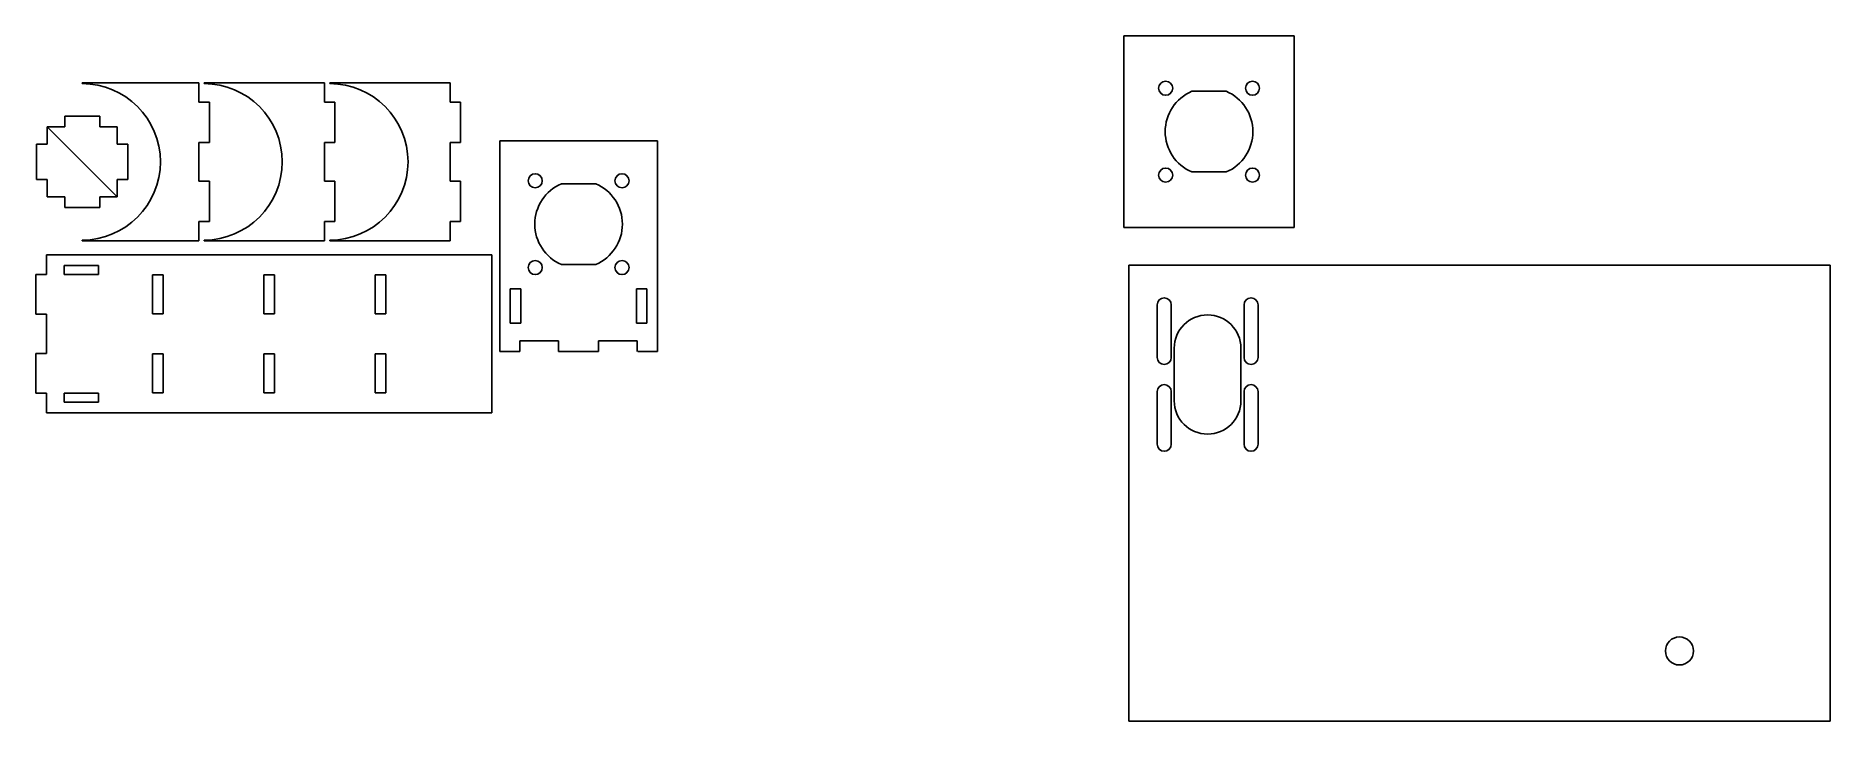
# Model space of a CAD drawing. Header units: millimetres. Extents: x 22 to 534, y -4 to 191.
import ezdxf

# ---------------------------------------------------------------- set-up
doc = ezdxf.new("R2010")
doc.units = ezdxf.units.MM
doc.layers.add('COTAS', color=7, linetype='Continuous')
doc.layers.add('DRAW', color=7, linetype='Continuous')

msp = doc.modelspace()

# ---------------------------------------------------------------- linework, layer by layer
at = {"layer": 'COTAS', "color": 7, "linetype": 'Continuous'}
for p, q in [((35.6, 177.35), (35.6, 177.55)), ((35.6, 177.55), (36.6, 177.55)), ((68.9, 177.55), (36.6, 177.55)), ((68.9, 172.02), (68.9, 177.55)), ((71.34, 177.55), (70.34, 177.55)), ((70.34, 177.55), (70.34, 177.35)), ((71.34, 177.55), (72.34, 177.55)), ((104.64, 177.55), (72.34, 177.55)), ((104.64, 172.02), (104.64, 177.55)), ((107.2, 177.55), (106.2, 177.55)), ((106.2, 177.55), (106.2, 177.35)), ((107.2, 177.55), (108.2, 177.55)), ((140.5, 177.55), (108.2, 177.55)), ((140.5, 172.02), (140.5, 177.55)), ((71.9, 172.02), (68.9, 172.02)), ((71.9, 172.02), (71.9, 160.57)), ((107.64, 172.02), (104.64, 172.02)), ((107.64, 172.02), (107.64, 160.57)), ((143.5, 172.02), (140.5, 172.02)), ((143.5, 172.02), (143.5, 160.57)), ((45.6, 145.05), (25.6, 165.05)), ((25.6, 165.05), (25.6, 160.05)), ((45.6, 145.05), (25.6, 165.05)), ((25.6, 165.05), (30.6, 165.05)), ((40.6, 168.05), (30.6, 168.05)), ((30.6, 168.05), (30.6, 165.05)), ((40.6, 165.05), (40.6, 168.05)), ((40.6, 165.05), (45.6, 165.05)), ((45.6, 165.05), (45.6, 160.05)), ((22.6, 150.05), (22.6, 160.05)), ((22.6, 160.05), (25.6, 160.05)), ((45.6, 160.05), (48.6, 160.05)), ((48.6, 160.05), (48.6, 150.05)), ((68.9, 149.52), (68.9, 160.57)), ((71.9, 160.57), (68.9, 160.57)), ((104.64, 149.52), (104.64, 160.57)), ((107.64, 160.57), (104.64, 160.57)), ((140.5, 149.52), (140.5, 160.57)), ((143.5, 160.57), (140.5, 160.57)), ((25.6, 150.05), (22.6, 150.05)), ((25.6, 150.05), (25.6, 145.05)), ((48.6, 150.05), (45.6, 150.05)), ((45.6, 150.05), (45.6, 145.05)), ((71.9, 149.52), (68.9, 149.52)), ((71.9, 149.52), (71.9, 138.07)), ((107.64, 149.52), (104.64, 149.52)), ((107.64, 149.52), (107.64, 138.07)), ((143.5, 149.52), (140.5, 149.52)), ((143.5, 149.52), (143.5, 138.07)), ((172.24, 148.8), (182.04, 148.8)), ((25.6, 145.05), (30.6, 145.05)), ((30.6, 145.05), (30.6, 142.05)), ((40.6, 142.05), (40.6, 145.05)), ((40.6, 145.05), (45.6, 145.05)), ((30.6, 142.05), (40.6, 142.05)), ((68.9, 132.55), (68.9, 138.07)), ((71.9, 138.07), (68.9, 138.07)), ((104.64, 132.55), (104.64, 138.07)), ((107.64, 138.07), (104.64, 138.07)), ((140.5, 132.55), (140.5, 138.07)), ((143.5, 138.07), (140.5, 138.07)), ((25.39, 122.9), (25.39, 128.52)), ((35.6, 132.75), (35.6, 132.55)), ((35.6, 132.55), (36.6, 132.55)), ((36.6, 132.55), (68.9, 132.55)), ((70.34, 132.55), (70.34, 132.75)), ((71.34, 132.55), (70.34, 132.55)), ((71.34, 132.55), (72.34, 132.55)), ((72.34, 132.55), (104.64, 132.55)), ((106.2, 132.55), (106.2, 132.75)), ((107.2, 132.55), (106.2, 132.55)), ((107.2, 132.55), (108.2, 132.55)), ((108.2, 132.55), (140.5, 132.55)), ((152.39, 83.52), (152.39, 128.52)), ((22.39, 122.9), (22.39, 111.65)), ((22.39, 122.9), (25.39, 122.9)), ((30.49, 125.52), (40.29, 125.52)), ((30.49, 125.52), (30.49, 122.9)), ((40.29, 122.9), (30.49, 122.9)), ((40.29, 125.52), (40.29, 122.9)), ((55.64, 111.75), (55.64, 122.8)), ((55.64, 122.8), (58.64, 122.8)), ((58.64, 111.75), (58.64, 122.8)), ((87.39, 111.75), (87.39, 122.8)), ((87.39, 122.8), (90.39, 122.8)), ((90.39, 111.75), (90.39, 122.8)), ((119.14, 111.75), (119.14, 122.8)), ((119.14, 122.8), (122.14, 122.8)), ((122.14, 111.75), (122.14, 122.8)), ((172.24, 125.8), (182.04, 125.8)), ((334, 115.63), (334, 125.63)), ((334, 125.63), (534, 125.63)), ((534, 125.63), (534, 115.63)), ((157.64, 118.9), (160.64, 118.9)), ((157.64, 109.1), (157.64, 118.9)), ((160.64, 118.9), (160.64, 109.1)), ((193.64, 118.9), (196.64, 118.9)), ((193.64, 109.1), (193.64, 118.9)), ((196.64, 118.9), (196.64, 109.1)), ((334, -4.37), (334, 115.63)), ((534, 115.63), (534, -4.37)), ((22.39, 111.65), (25.39, 111.65)), ((25.39, 100.4), (25.39, 111.65)), ((55.64, 111.75), (58.64, 111.75)), ((87.39, 111.75), (90.39, 111.75)), ((119.14, 111.75), (122.14, 111.75)), ((157.64, 109.1), (160.64, 109.1)), ((193.64, 109.1), (196.64, 109.1)), ((171.42, 104), (160.37, 104)), ((160.37, 101), (160.37, 104)), ((171.42, 101), (171.42, 104)), ((182.77, 104), (193.82, 104)), ((182.77, 101), (182.77, 104)), ((193.82, 101), (193.82, 104)), ((22.39, 100.4), (22.39, 89.15)), ((22.39, 100.4), (25.39, 100.4)), ((55.64, 89.25), (55.64, 100.3)), ((55.64, 100.3), (58.64, 100.3)), ((58.64, 89.25), (58.64, 100.3)), ((87.39, 89.25), (87.39, 100.3)), ((87.39, 100.3), (90.39, 100.3)), ((90.39, 89.25), (90.39, 100.3)), ((119.14, 89.25), (119.14, 100.3)), ((119.14, 100.3), (122.14, 100.3)), ((122.14, 89.25), (122.14, 100.3)), ((154.64, 101), (160.37, 101)), ((171.42, 101), (182.77, 101)), ((22.39, 89.15), (25.39, 89.15)), ((25.39, 89.15), (25.39, 83.52)), ((30.49, 89.15), (40.29, 89.15)), ((30.49, 89.15), (30.49, 86.52)), ((40.29, 89.15), (40.29, 86.52)), ((55.64, 89.25), (58.64, 89.25)), ((87.39, 89.25), (90.39, 89.25)), ((119.14, 89.25), (122.14, 89.25)), ((25.39, 83.52), (152.39, 83.52)), ((40.29, 86.52), (30.49, 86.52)), ((534, -4.37), (334, -4.37))]:
    msp.add_line(p, q, dxfattribs=at)
for centre, radius in [((164.77, 149.67), 2), ((189.52, 149.67), 2), ((164.77, 124.92), 2), ((189.52, 124.92), 2), ((491.05, 15.63), 4)]:
    msp.add_circle(centre, radius, dxfattribs=at)
for start, end in [(113.0739, 246.9261), (293.0739, 66.9261)]:
    msp.add_arc((177.14, 137.3), 12.5, start, end, dxfattribs=at)
at = {"layer": 'DRAW', "color": 7, "linetype": 'Continuous'}
for p, q in [((381.21, 190.96), (332.61, 190.96)), ((332.61, 190.96), (332.61, 136.36)), ((381.21, 190.96), (381.21, 136.36)), ((352.02, 175.16), (361.81, 175.16)), ((199.64, 161), (154.64, 161)), ((154.64, 161), (154.64, 156)), ((199.64, 156), (199.64, 161)), ((154.64, 101), (154.64, 156)), ((199.64, 156), (199.64, 101)), ((352.02, 152.16), (361.81, 152.16)), ((332.61, 136.36), (381.21, 136.36)), ((25.39, 128.52), (152.39, 128.52)), ((342.13, 99.3), (342.13, 114.3)), ((346.13, 99.3), (346.13, 114.3)), ((366.88, 99.3), (366.88, 114.3)), ((370.88, 99.3), (370.88, 114.3)), ((199.64, 101), (194.02, 101)), ((347, 86.93), (347, 101.93)), ((366, 86.93), (366, 101.93)), ((342.13, 74.55), (342.13, 89.55)), ((346.13, 74.55), (346.13, 89.55)), ((366.88, 74.55), (366.88, 89.55)), ((370.88, 74.55), (370.88, 89.55))]:
    msp.add_line(p, q, dxfattribs=at)
for centre in [(344.54, 176.03), (369.29, 176.03), (344.54, 151.28), (369.29, 151.28)]:
    msp.add_circle(centre, 2, dxfattribs=at)
for centre, radius, start, end in [((35.6, 155.05), 22.3, 270, 90), ((70.34, 155.05), 22.3, 270, 90), ((106.2, 155.05), 22.3, 270, 90), ((356.91, 163.66), 12.5, 113.0739, 246.9261), ((356.91, 163.66), 12.5, 293.0739, 66.9261), ((344.13, 114.3), 2, 0, 180), ((368.88, 114.3), 2, 0, 180), ((356.5, 101.93), 9.5, 0, 180), ((344.13, 99.3), 2, 180, 0), ((368.88, 99.3), 2, 180, 0), ((344.13, 89.55), 2, 0, 180), ((368.88, 89.55), 2, 0, 180), ((356.5, 86.93), 9.5, 180, 0), ((344.13, 74.55), 2, 180, 0), ((368.88, 74.55), 2, 180, 0)]:
    msp.add_arc(centre, radius, start, end, dxfattribs=at)

doc.saveas('drawing.dxf')
